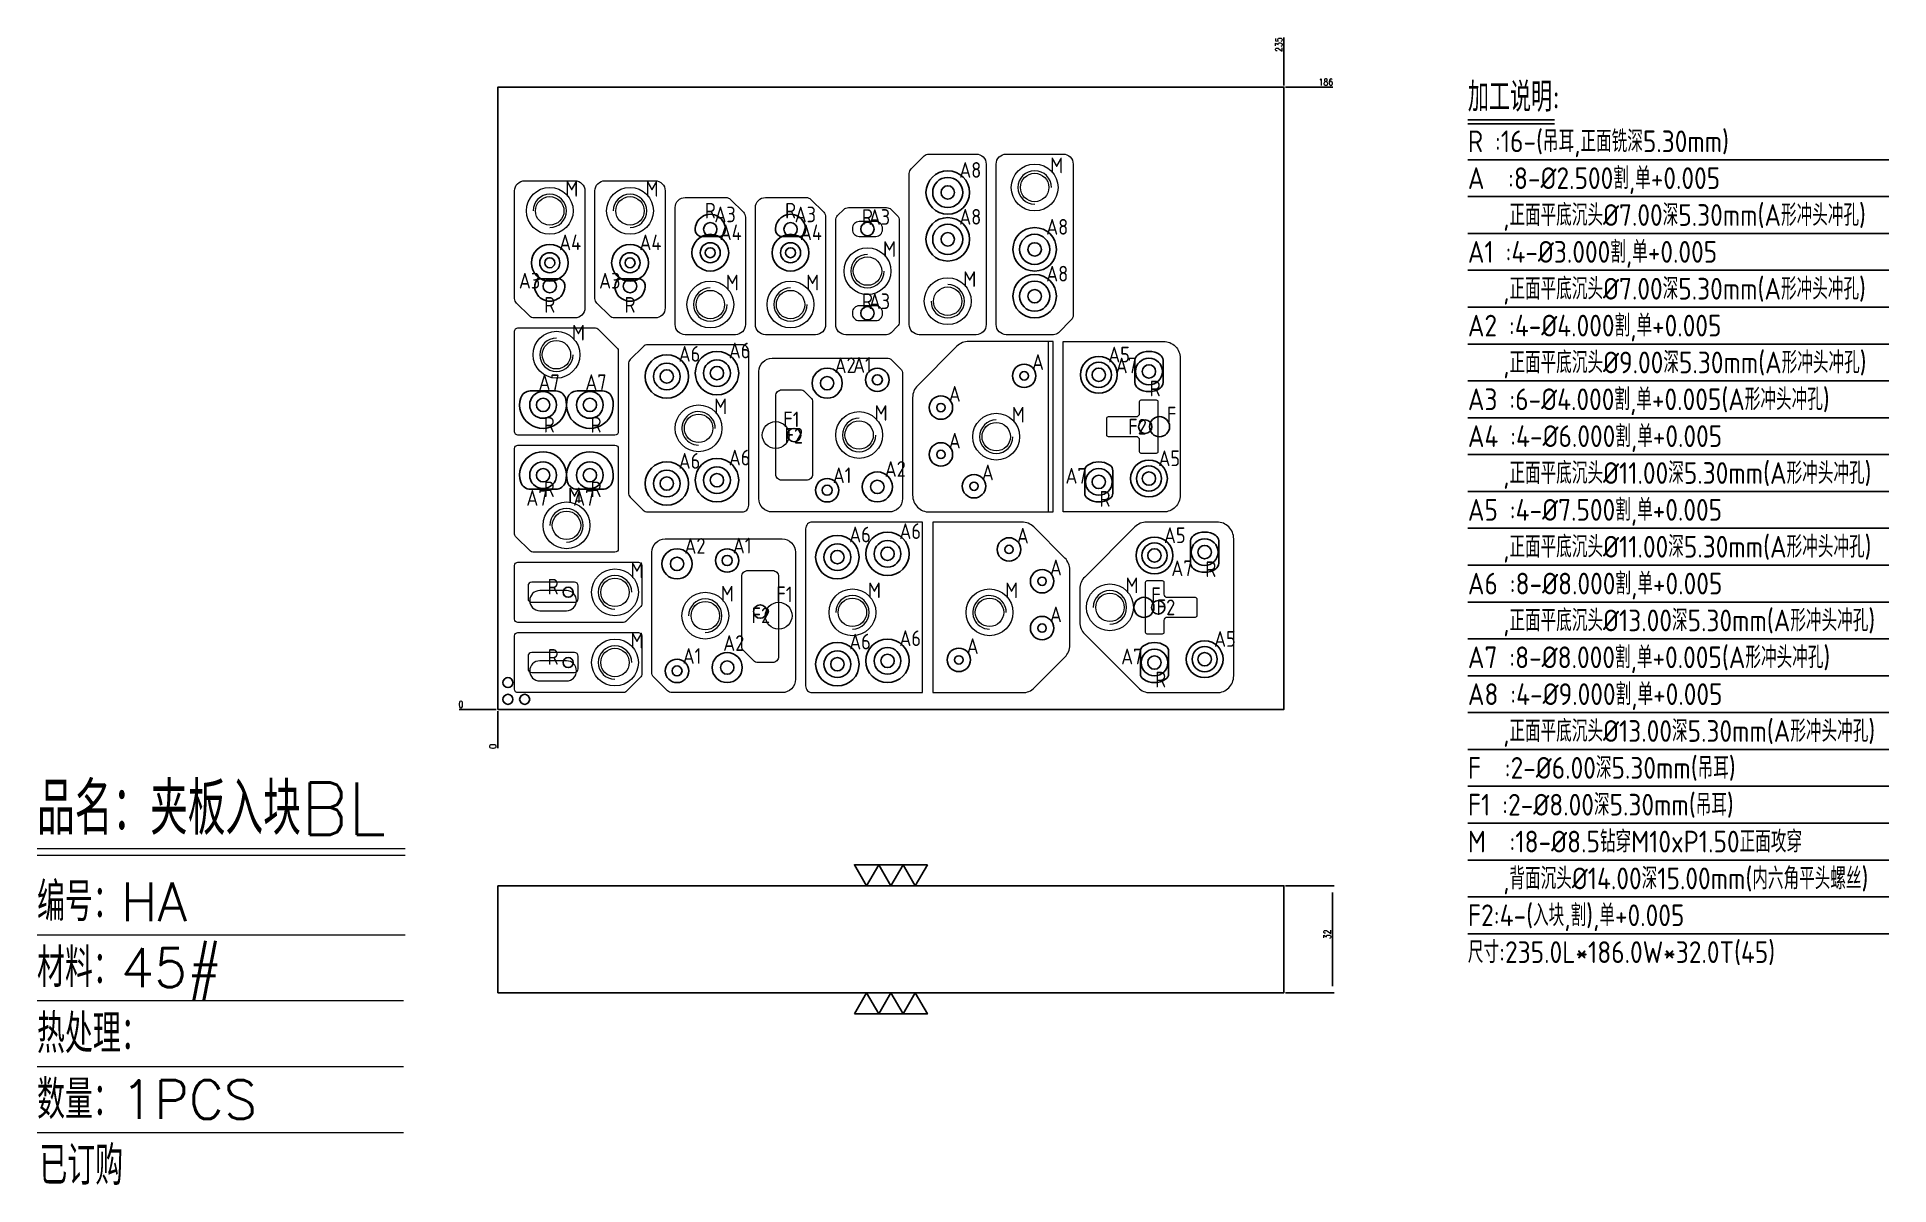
# Model space of a CAD drawing. Header units: millimetres. Extents: x 101803 to 102357, y 14755 to 15098.
import ezdxf
from ezdxf.enums import TextEntityAlignment as Align

# ---------------------------------------------------------------- set-up
doc = ezdxf.new("R2010")
doc.units = ezdxf.units.MM
for name, pattern in [('$TD_AUDIT_GENERATED_(575F8F)', [0]), ('DASHED', [0]), ('HIDDEN', [0])]:
    doc.linetypes.add(name, pattern=pattern)
for name, color, linetype in [('DIM', 4, 'Continuous'), ('PH_P', 2, 'Continuous'), ('PH_P_O', 1, '$TD_AUDIT_GENERATED_(575F8F)'), ('TEXT', 4, 'Continuous')]:
    doc.layers.add(name, color=color, linetype=linetype)
doc.styles.add('chinesef_fs', font='simplex.shx', dxfattribs={"bigfont": 'gbcbig.shx'})
doc.styles.add('gbenor', font='gbenor.shx', dxfattribs={"bigfont": 'gbcbig.shx'})
doc.styles.get("Standard").update_dxf_attribs({"font": 'txt.shx', "width": 0.85, "bigfont": 'ctxt.shx'})
doc.dimstyles.new('T-2-WX', dxfattribs={"dimtxt": 2, "dimasz": 2, "dimexe": 0.5, "dimexo": 0.5, "dimgap": 0.5, "dimtad": 1, "dimtxsty": 'Standard', "dimblk": 'OPEN30', "dimcen": 0, "dimazin": 3, "dimtfac": 1, "dimtmove": 0, "dimatfit": 3, "dimldrblk": 'OPEN30', "dimlwd": -1, "dimlwe": -1})

# ---------------------------------------------------------------- blocks, each defined once
blk = doc.blocks.new('*D7579')
at = {"layer": 'Defpoints', "color": 0}
for p in [(102176.28, 14844.44), (102190.79, 14844.44), (102176.28, 14812.44)]:
    blk.add_point(p, dxfattribs=at)
at = {"layer": 'DIM', "color": 0}
for p, q in [((102176.78, 14844.44), (102191.29, 14844.44)), ((102190.79, 14814.44), (102190.79, 14842.44)), ((102176.78, 14812.44), (102191.29, 14812.44))]:
    blk.add_line(p, q, dxfattribs=at)
at = {"layer": 'DIM', "color": 0, "insert": (102189.29, 14829.94), "char_height": 2, "attachment_point": 5, "rotation": 90}
blk.add_mtext('32', dxfattribs=at)
blk = doc.blocks.new('_Open30')
blk = doc.blocks.new('*D7580')
at = {"layer": 'Defpoints', "color": 0}
for p in [(102176.28, 15083.16), (102186.28, 15083.16), (101941.28, 14897.16)]:
    blk.add_point(p, dxfattribs=at)
at = {"layer": 'DIM', "color": 0}
for p, q in [((102176.78, 15083.16), (102180.28, 15083.16)), ((102180.28, 15083.16), (102182.28, 15083.16)), ((102182.28, 15083.16), (102190.91, 15083.16))]:
    blk.add_line(p, q, dxfattribs=at)
at = {"layer": 'DIM', "color": 0, "insert": (102188.85, 15084.66), "char_height": 2, "attachment_point": 5}
blk.add_mtext('186', dxfattribs=at)
blk = doc.blocks.new('*D7581')
at = {"layer": 'Defpoints', "color": 0}
for p in [(101931.28, 14897.16), (101941.28, 14897.16), (101941.28, 14897.16)]:
    blk.add_point(p, dxfattribs=at)
at = {"layer": 'DIM', "color": 0}
blk.add_line((101940.78, 14897.16), (101929.65, 14897.16), dxfattribs=at)
at = {"layer": 'DIM', "color": 0, "insert": (101930.22, 14898.66), "char_height": 2, "attachment_point": 5}
blk.add_mtext('0', dxfattribs=at)
blk = doc.blocks.new('*D7582')
at = {"layer": 'Defpoints', "color": 0}
for p in [(101941.28, 14897.16), (101941.28, 14897.16), (101941.28, 14887.16)]:
    blk.add_point(p, dxfattribs=at)
at = {"layer": 'DIM', "color": 0}
blk.add_line((101941.28, 14896.66), (101941.28, 14885.53), dxfattribs=at)
at = {"layer": 'DIM', "color": 0, "insert": (101939.78, 14886.09), "char_height": 2, "attachment_point": 5, "rotation": 90}
blk.add_mtext('0', dxfattribs=at)
blk = doc.blocks.new('*D7583')
at = {"layer": 'Defpoints', "color": 0}
for p in [(102176.28, 15093.16), (102176.28, 15083.16), (101941.28, 14897.16)]:
    blk.add_point(p, dxfattribs=at)
at = {"layer": 'DIM', "color": 0}
for p, q in [((102176.28, 15089.16), (102176.28, 15098.03)), ((102176.28, 15087.16), (102176.28, 15089.16)), ((102176.28, 15083.66), (102176.28, 15087.16))]:
    blk.add_line(p, q, dxfattribs=at)
at = {"layer": 'DIM', "color": 0, "insert": (102174.78, 15095.85), "char_height": 2, "attachment_point": 5, "rotation": 90}
blk.add_mtext('235', dxfattribs=at)

msp = doc.modelspace()

# ---------------------------------------------------------------- linework, layer by layer
at = {"layer": 'DIM', "color": 4, "linetype": 'Continuous', "lineweight": 13}
for p, q in [((101803.474, 14855.611), (101913.564, 14855.611)), ((101803.474, 14853.582), (101913.564, 14853.582)), ((101803.474, 14829.814), (101913.564, 14829.814)), ((101803.474, 14810.104), (101913.086, 14810.104)), ((101803.474, 14790.394), (101913.086, 14790.394)), ((101803.474, 14770.685), (101913.086, 14770.685))]:
    msp.add_line(p, q, dxfattribs=at)
at = {"layer": 'DIM', "color": 4}
for points in [[(102069.696, 14850.744), (102066.059, 14844.444), (102062.421, 14850.744), (102058.784, 14844.444), (102055.147, 14850.744), (102051.509, 14844.444), (102047.872, 14850.744), (102069.696, 14850.744)], [(102047.872, 14806.144), (102051.509, 14812.444), (102055.147, 14806.144), (102058.784, 14812.444), (102062.421, 14806.144), (102066.059, 14812.444), (102069.696, 14806.144), (102047.872, 14806.144)]]:
    msp.add_lwpolyline(points, close=True, dxfattribs=at)
at = {"layer": 'PH_P', "lineweight": 15}
msp.add_line((102105.784, 15007.16), (102105.784, 14956.16), dxfattribs=at)
at = {"layer": 'PH_P', "color": 1, "linetype": 'Continuous', "lineweight": 15}
for points in [[(102070.112, 15063.16), (102084.284, 15063.16, -0.4142136), (102087.284, 15060.16), (102087.284, 15012.16, -0.4142136), (102084.284, 15009.16), (102067.284, 15009.16, -0.4142136), (102064.284, 15012.16), (102064.284, 15057.331, -0.1989124), (102064.87, 15058.745), (102068.698, 15062.574, -0.1989124)], [(102107.456, 15009.16), (102093.284, 15009.16, -0.4142136), (102090.284, 15012.16), (102090.284, 15060.16, -0.4142136), (102093.284, 15063.16), (102110.284, 15063.16, -0.4142136), (102113.284, 15060.16), (102113.284, 15014.988, -0.1989124), (102112.698, 15013.574), (102108.87, 15009.745, -0.1989124)], [(101946.284, 15019.988), (101946.284, 15052.16, -0.4142136), (101949.284, 15055.16), (101964.284, 15055.16, -0.4142136), (101967.284, 15052.16), (101967.284, 15017.16, -0.4142136), (101964.284, 15014.16), (101952.112, 15014.16, -0.1989124), (101950.698, 15014.745), (101946.87, 15018.574, -0.1989124)], [(101970.284, 15019.988), (101970.284, 15052.16, -0.4142136), (101973.284, 15055.16), (101988.284, 15055.16, -0.4142136), (101991.284, 15052.16), (101991.284, 15017.16, -0.4142136), (101988.284, 15014.16), (101976.112, 15014.16, -0.1989124), (101974.698, 15014.745), (101970.87, 15018.574, -0.1989124)], [(102015.284, 15044.331), (102015.284, 15012.16, -0.4142136), (102012.284, 15009.16), (101997.284, 15009.16, -0.4142136), (101994.284, 15012.16), (101994.284, 15047.16, -0.4142136), (101997.284, 15050.16), (102009.456, 15050.16, -0.1989124), (102010.87, 15049.574), (102014.698, 15045.745, -0.1989124)], [(102039.284, 15044.331), (102039.284, 15012.16, -0.4142136), (102036.284, 15009.16), (102021.284, 15009.16, -0.4142136), (102018.284, 15012.16), (102018.284, 15047.16, -0.4142136), (102021.284, 15050.16), (102033.456, 15050.16, -0.1989124), (102034.87, 15049.574), (102038.698, 15045.745, -0.1989124)], [(102042.284, 15012.16), (102042.284, 15043.331, -0.1989124), (102042.87, 15044.745), (102044.698, 15046.574, -0.1989124), (102046.112, 15047.16), (102057.456, 15047.16, -0.1989124), (102058.87, 15046.574), (102060.698, 15044.745, -0.1989124), (102061.284, 15043.331), (102061.284, 15012.988, -0.1989124), (102060.698, 15011.574), (102058.87, 15009.745, -0.1989124), (102057.456, 15009.16), (102045.284, 15009.16, -0.4142136)], [(101980.284, 14961.988, 0.1989124), (101980.87, 14960.574), (101984.698, 14956.745, 0.1989124), (101986.112, 14956.16), (102014.284, 14956.16, 0.4142136), (102016.284, 14958.16), (102016.284, 15004.16, 0.4142136), (102014.284, 15006.16), (101986.112, 15006.16, 0.1989124), (101984.698, 15005.574), (101980.87, 15001.745, 0.1989124), (101980.284, 15000.331)], [(102062.284, 14997.503), (102062.284, 14960.16, -0.4142136), (102058.284, 14956.16), (102023.284, 14956.16, -0.4142136), (102019.284, 14960.16), (102019.284, 14998.16, -0.4142136), (102023.284, 15002.16), (102057.627, 15002.16, -0.1989124), (102059.041, 15001.574), (102061.698, 14998.917, -0.1989124)], [(102035.339, 14989.387), (102035.339, 14967.46, -0.4142136), (102033.539, 14965.66), (102026.139, 14965.66, -0.4142136), (102024.339, 14967.46), (102024.339, 14990.86, -0.4142136), (102026.139, 14992.66), (102032.066, 14992.66, -0.1989124), (102032.773, 14992.367), (102035.046, 14990.094, -0.1989124)], [(102132.059, 14978.76, -0.4142136), (102133.059, 14977.76), (102133.059, 14974.26, 0.4142136), (102133.559, 14973.76), (102138.209, 14973.76, 0.4142136), (102138.709, 14974.26), (102138.709, 14989.06, 0.4142136), (102138.209, 14989.56), (102133.559, 14989.56, 0.4142136), (102133.059, 14989.06), (102133.059, 14985.56, -0.4142136), (102132.059, 14984.56), (102123.709, 14984.56, 0.4142136), (102123.209, 14984.06), (102123.209, 14979.26, 0.4142136), (102123.709, 14978.76)], [(102071.284, 14902.16), (102098.142, 14902.16, 0.1989124), (102101.677, 14903.624), (102110.819, 14912.766, 0.1989124), (102112.284, 14916.302), (102112.284, 14938.846, 0.1989124), (102110.819, 14942.381), (102101.506, 14951.695, 0.1989124), (102097.97, 14953.16), (102071.284, 14953.16)], [(101987.284, 14908.231), (101987.284, 14944.16, -0.4142136), (101991.284, 14948.16), (102026.284, 14948.16, -0.4142136), (102030.284, 14944.16), (102030.284, 14906.16, -0.4142136), (102026.284, 14902.16), (101993.355, 14902.16, -0.1989124), (101991.941, 14902.745), (101987.87, 14906.816, -0.1989124)], [(102014.229, 14915.639), (102014.229, 14936.86, -0.4142136), (102016.029, 14938.66), (102023.429, 14938.66, -0.4142136), (102025.229, 14936.86), (102025.229, 14912.96, -0.4142136), (102023.429, 14911.16), (102018.709, 14911.16, -0.1989124), (102018.002, 14911.452), (102014.522, 14914.932, -0.1989124)], [(102141.509, 14930.56, -0.4142136), (102140.509, 14931.56), (102140.509, 14935.06, 0.4142136), (102140.009, 14935.56), (102135.359, 14935.56, 0.4142136), (102134.859, 14935.06), (102134.859, 14920.26, 0.4142136), (102135.359, 14919.76), (102140.009, 14919.76, 0.4142136), (102140.509, 14920.26), (102140.509, 14923.76, -0.4142136), (102141.509, 14924.76), (102149.859, 14924.76, 0.4142136), (102150.359, 14925.26), (102150.359, 14930.06, 0.4142136), (102149.859, 14930.56)]]:
    msp.add_lwpolyline(points, format="xyb", close=True, dxfattribs=at)
at = {"layer": 'PH_P', "color": 94, "linetype": 'Continuous'}
for points in [[(102009.27, 15040.3, 1.0834727), (102000.298, 15040.3, 0.3909469), (102002.292, 15038.46), (102007.276, 15038.46, 0.3909469)], [(102033.27, 15040.3, 1.0834727), (102024.298, 15040.3, 0.3909469), (102026.292, 15038.46), (102031.276, 15038.46, 0.3909469)], [(101952.298, 15024.02, 1.0834727), (101961.27, 15024.02, 0.3909469), (101959.276, 15025.86), (101954.292, 15025.86, 0.3909469)], [(101976.298, 15024.02, 1.0834727), (101985.27, 15024.02, 0.3909469), (101983.276, 15025.86), (101978.292, 15025.86, 0.3909469)], [(102140.159, 14994.819), (102140.159, 15001.5, 0.2522637), (102139.259, 15003.171, 0.2997006), (102132.659, 15003.171, 0.2522637), (102131.759, 15001.5), (102131.759, 14994.819, 0.2522637), (102132.659, 14993.149, 0.2997006), (102139.259, 14993.149, 0.2522637)], [(101948.106, 14990.26, 1.3627703), (101961.462, 14990.26, 0.3275382), (101958.6, 14992.36), (101950.968, 14992.36, 0.3275382)], [(101962.106, 14990.26, 1.3627703), (101975.462, 14990.26, 0.3275382), (101972.6, 14992.36), (101964.968, 14992.36, 0.3275382)], [(101961.462, 14965.06, 1.3627703), (101948.106, 14965.06, 0.3275382), (101950.968, 14962.96), (101958.6, 14962.96, 0.3275382)], [(101975.462, 14965.06, 1.3627703), (101962.106, 14965.06, 0.3275382), (101964.968, 14962.96), (101972.6, 14962.96, 0.3275382)], [(102125.159, 14961.819), (102125.159, 14968.5, 0.2522637), (102124.259, 14970.171, 0.2997006), (102117.659, 14970.171, 0.2522637), (102116.759, 14968.5), (102116.759, 14961.819, 0.2522637), (102117.659, 14960.149, 0.2997006), (102124.259, 14960.149, 0.2522637)], [(102148.409, 14947.5), (102148.409, 14940.819, 0.2522637), (102149.309, 14939.149, 0.2997006), (102155.909, 14939.149, 0.2522637), (102156.809, 14940.819), (102156.809, 14947.5, 0.2522637), (102155.909, 14949.171, 0.2997006), (102149.309, 14949.171, 0.2522637)], [(102133.409, 14914.5), (102133.409, 14907.819, 0.2522637), (102134.309, 14906.149, 0.2997006), (102140.909, 14906.149, 0.2522637), (102141.809, 14907.819), (102141.809, 14914.5, 0.2522637), (102140.909, 14916.171, 0.2997006), (102134.309, 14916.171, 0.2522637)]]:
    msp.add_lwpolyline(points, format="xyb", close=True, dxfattribs=at)
at = {"layer": 'PH_P', "color": 94, "linetype": 'Continuous', "lineweight": 15}
for points in [[(102049.292, 15042.94, 0.4142136), (102047.292, 15040.94), (102047.292, 15040.54, 0.4142136), (102049.292, 15038.54), (102054.276, 15038.54, 0.4142136), (102056.276, 15040.54), (102056.276, 15040.94, 0.4142136), (102054.276, 15042.94)], [(102049.292, 15017.78, 0.4142136), (102047.292, 15015.78), (102047.292, 15015.38, 0.4142136), (102049.292, 15013.38), (102054.276, 15013.38, 0.4142136), (102056.276, 15015.38), (102056.276, 15015.78, 0.4142136), (102054.276, 15017.78)], [(101953.79, 14932.66, 1), (101953.79, 14926.66), (101961.79, 14926.66, 1), (101961.79, 14932.66)], [(101953.79, 14911.66, 1), (101953.79, 14905.66), (101961.79, 14905.66, 1), (101961.79, 14911.66)]]:
    msp.add_lwpolyline(points, format="xyb", close=True, dxfattribs=at)
at = {"layer": 'PH_P', "color": 1, "linetype": 'Continuous', "lineweight": 13}
for points in [[(101977.284, 15004.331), (101977.284, 14980.16, -0.4142136), (101976.284, 14979.16), (101947.284, 14979.16, -0.4142136), (101946.284, 14980.16), (101946.284, 15010.16, -0.4142136), (101947.284, 15011.16), (101970.456, 15011.16, -0.1989124), (101971.163, 15010.867), (101976.991, 15005.038, -0.1989124)], [(101946.284, 14949.574), (101946.284, 14975.16, -0.4142136), (101947.284, 14976.16), (101976.284, 14976.16, -0.4142136), (101977.284, 14975.16), (101977.284, 14945.16, -0.4142136), (101976.284, 14944.16), (101951.698, 14944.16, -0.1989124), (101950.991, 14944.452), (101946.577, 14948.867, -0.1989124)]]:
    msp.add_lwpolyline(points, format="xyb", close=True, dxfattribs=at)
at = {"layer": 'PH_P', "color": 1, "lineweight": 15}
for points in [[(102082.071, 15007.16, 0.1989124), (102078.535, 15005.695), (102066.748, 14993.908, 0.1989124), (102065.284, 14990.373), (102065.284, 14961.16, 0.4142136), (102070.284, 14956.16), (102107.284, 14956.16), (102107.284, 15007.16)], [(102068.284, 14902.16), (102068.284, 14953.16), (102035.284, 14953.16, 0.4142136), (102033.284, 14951.16), (102033.284, 14904.16, 0.4142136), (102035.284, 14902.16)], [(101950.284, 14934.06), (101950.284, 14930.26, 0.4142136), (101951.384, 14929.16), (101964.196, 14929.16, 0.4142136), (101965.296, 14930.26), (101965.296, 14934.06, 0.4142136), (101964.196, 14935.16), (101951.384, 14935.16, 0.4142136)], [(101950.284, 14913.06), (101950.284, 14909.26, 0.4142136), (101951.384, 14908.16), (101964.196, 14908.16, 0.4142136), (101965.296, 14909.26), (101965.296, 14913.06, 0.4142136), (101964.196, 14914.16), (101951.384, 14914.16, 0.4142136)]]:
    msp.add_lwpolyline(points, format="xyb", close=True, dxfattribs=at)
at = {"layer": 'PH_P', "color": 1, "linetype": 'Continuous', "lineweight": 18}
for points in [[(102110.284, 15007.16), (102140.284, 15007.16, -0.4142136), (102145.284, 15002.16), (102145.284, 14961.16, -0.4142136), (102140.284, 14956.16), (102110.284, 14956.16)], [(102115.284, 14933.189), (102115.284, 14923.189, 0.1989124), (102116.748, 14919.653), (102132.778, 14903.624, 0.1989124), (102136.313, 14902.16), (102156.284, 14902.16, 0.4142136), (102161.284, 14907.16), (102161.284, 14948.16, 0.4142136), (102156.284, 14953.16), (102135.255, 14953.16, 0.1989124), (102131.719, 14951.695), (102116.748, 14936.724, 0.1989124)]]:
    msp.add_lwpolyline(points, format="xyb", close=True, dxfattribs=at)
at = {"layer": 'PH_P', "lineweight": 18}
for points in [[(102006.284, 14981.16, 2.4142136), (102001.284, 14976.16)], [(102093.284, 14926.16, 2.4142136), (102088.284, 14921.16)]]:
    msp.add_lwpolyline(points, format="xyb", dxfattribs=at)
at = {"layer": 'PH_P', "color": 1, "lineweight": 13}
for points in [[(101978.87, 14923.16), (101947.284, 14923.16, -0.4142136), (101946.284, 14924.16), (101946.284, 14940.16, -0.4142136), (101947.284, 14941.16), (101983.284, 14941.16, -0.4142136), (101984.284, 14940.16), (101984.284, 14928.574, -0.1989124), (101983.991, 14927.867), (101979.577, 14923.452, -0.1989124)], [(101978.87, 14902.16), (101947.284, 14902.16, -0.4142136), (101946.284, 14903.16), (101946.284, 14919.16, -0.4142136), (101947.284, 14920.16), (101983.284, 14920.16, -0.4142136), (101984.284, 14919.16), (101984.284, 14907.574, -0.1989124), (101983.991, 14906.867), (101979.577, 14902.452, -0.1989124)]]:
    msp.add_lwpolyline(points, format="xyb", close=True, dxfattribs=at)
at = {"layer": 'PH_P'}
for centre, radius in [((102075.784, 15051.66), 6.5), ((102075.784, 15037.66), 6.5), ((102101.784, 15034.66), 6.5), ((101956.784, 15030.66), 5.5), ((101980.784, 15030.66), 5.5), ((102004.784, 15033.66), 5.5), ((102028.784, 15033.66), 5.5), ((102101.784, 15020.66), 6.5), ((101991.784, 14996.66), 6.5), ((102006.784, 14997.66), 6.5), ((102120.959, 14997.16), 5.5), ((102039.729, 14994.66), 4.5), ((102054.729, 14995.66), 3.5), ((102098.639, 14996.86), 3.5), ((102073.749, 14987.36), 3.5), ((102073.749, 14973.36), 3.5), ((101991.784, 14964.66), 6.5), ((102006.784, 14965.66), 6.5), ((102054.729, 14963.66), 4.5), ((102135.959, 14966.16), 5.5), ((102039.729, 14962.66), 3.5), ((102083.639, 14963.86), 3.5), ((102042.784, 14942.66), 6.5), ((102057.784, 14943.66), 6.5), ((102094.104, 14944.96), 3.5), ((102137.609, 14943.16), 5.5), ((101994.839, 14940.66), 4.5), ((102009.839, 14941.66), 3.5), ((102103.994, 14935.46), 3.5), ((102103.994, 14921.46), 3.5), ((102057.784, 14911.66), 6.5), ((102009.839, 14909.66), 4.5), ((102042.784, 14910.66), 6.5), ((102079.104, 14911.96), 3.5), ((102152.609, 14912.16), 5.5), ((101994.839, 14908.66), 3.5)]:
    msp.add_circle(centre, radius, dxfattribs=at)
at = {"layer": 'PH_P', "linetype": 'DASHED', "lineweight": 18, "ltscale": 2}
for centre in [(102101.784, 15053.16), (101956.784, 15046.16), (101980.784, 15046.16), (102051.784, 15028.16), (102004.784, 15018.16), (102028.784, 15018.16), (102075.784, 15019.16), (102001.284, 14981.16), (102049.284, 14979.16), (102090.284, 14978.66), (102124.284, 14927.66), (102003.284, 14925.16), (102047.284, 14926.16), (102088.284, 14926.16)]:
    msp.add_circle(centre, 7, dxfattribs=at)
at = {"layer": 'PH_P', "lineweight": 18}
for centre in [(102101.784, 15053.16), (101956.784, 15046.16), (101980.784, 15046.16), (102051.784, 15028.16), (102075.784, 15019.16), (102004.784, 15018.16), (102028.784, 15018.16), (101958.784, 15003.16), (102001.284, 14981.16), (102049.284, 14979.16), (102090.284, 14978.66), (101961.784, 14952.16), (101976.284, 14932.16), (102003.284, 14925.16), (102047.284, 14926.16), (102088.284, 14926.16), (102124.284, 14927.66), (101976.284, 14911.16)]:
    msp.add_circle(centre, 4.25, dxfattribs=at)
at = {"layer": 'PH_P', "color": 1}
for centre, radius in [((102075.784, 15051.66), 4.5), ((102004.784, 15040.66), 2), ((102028.784, 15040.66), 2), ((102051.784, 15040.74), 2), ((102075.784, 15037.66), 4.5), ((102004.784, 15033.66), 3), ((102028.784, 15033.66), 3), ((102101.784, 15034.66), 4.5), ((101956.784, 15030.66), 3), ((101980.784, 15030.66), 3), ((101956.784, 15023.66), 2), ((101980.784, 15023.66), 2), ((102101.784, 15020.66), 4.5), ((102051.784, 15015.58), 2), ((102006.784, 14997.66), 4), ((102135.959, 14998.16), 4), ((101991.784, 14996.66), 4), ((102039.729, 14994.66), 2), ((102054.729, 14995.66), 1.5), ((102098.639, 14996.86), 1.25), ((102120.959, 14997.16), 3.75), ((101954.784, 14988.16), 4), ((101968.784, 14988.16), 4), ((102073.749, 14987.36), 1.25), ((102073.749, 14973.36), 1.25), ((101954.784, 14967.16), 4), ((101968.784, 14967.16), 4), ((101991.784, 14964.66), 4), ((102006.784, 14965.66), 4), ((102120.959, 14965.16), 4), ((102135.959, 14966.16), 3.75), ((102039.729, 14962.66), 1.5), ((102054.729, 14963.66), 2), ((102083.639, 14963.86), 1.25), ((102042.784, 14942.66), 4), ((102057.784, 14943.66), 4), ((102094.104, 14944.96), 1.25), ((102137.609, 14943.16), 3.75), ((102152.609, 14944.16), 4), ((101994.839, 14940.66), 2), ((102009.839, 14941.66), 1.5), ((102103.994, 14935.46), 1.25), ((102103.994, 14921.46), 1.25), ((102042.784, 14910.66), 4), ((102057.784, 14911.66), 4), ((102079.104, 14911.96), 1.25), ((102137.609, 14911.16), 4), ((102152.609, 14912.16), 3.75), ((101994.839, 14908.66), 1.5), ((102009.839, 14909.66), 2)]:
    msp.add_circle(centre, radius, dxfattribs=at)
at = {"layer": 'PH_P', "linetype": 'DASHED', "lineweight": 18, "ltscale": 0.1}
for centre in [(101958.784, 15003.16), (101961.784, 14952.16), (101976.284, 14932.16), (101976.284, 14911.16)]:
    msp.add_circle(centre, 7, dxfattribs=at)
at = {"layer": 'PH_P', "color": 94, "linetype": 'Continuous'}
for centre in [(102139.109, 14981.66), (102134.459, 14927.66)]:
    msp.add_circle(centre, 3, dxfattribs=at)
at = {"layer": 'PH_P', "color": 94, "linetype": 'Continuous', "lineweight": 15}
for centre in [(102024.339, 14979.16), (102025.229, 14925.16)]:
    msp.add_circle(centre, 4, dxfattribs=at)
at = {"layer": 'PH_P', "lineweight": 18}
for centre, start, end in [((102101.784, 15053.16), 0, 270), ((101956.784, 15046.16), 270, 180), ((101980.784, 15046.16), 270, 180), ((102051.784, 15028.16), 90, 0), ((102075.784, 15019.16), 180, 90), ((102004.784, 15018.16), 90, 0), ((102028.784, 15018.16), 90, 0), ((101958.784, 15003.16), 90, 0), ((102049.284, 14979.16), 90, 0), ((102090.284, 14978.66), 90, 0), ((101961.784, 14952.16), 270, 180), ((101976.284, 14932.16), 0, 270), ((102003.284, 14925.16), 270, 180), ((102047.284, 14926.16), 270, 180), ((102124.284, 14927.66), 270, 180), ((101976.284, 14911.16), 0, 270)]:
    msp.add_arc(centre, 5, start, end, dxfattribs=at)
at = {"layer": 'PH_P_O', "color": 3}
for centre, radius in [((102075.784, 15051.66), 2), ((102004.784, 15033.66), 1.5), ((102028.784, 15033.66), 1.5), ((102075.784, 15037.66), 2), ((102101.784, 15034.66), 2), ((101956.784, 15030.66), 1.5), ((101980.784, 15030.66), 1.5), ((102101.784, 15020.66), 2), ((101991.784, 14996.66), 2), ((102006.784, 14997.66), 2), ((102120.959, 14997.16), 2), ((102135.959, 14998.16), 2), ((101954.784, 14988.16), 2), ((101968.784, 14988.16), 2), ((102029.839, 14979.16), 2), ((102134.834, 14981.66), 2), ((101954.784, 14967.16), 2), ((101968.784, 14967.16), 2), ((102135.959, 14966.16), 2), ((101991.784, 14964.66), 2), ((102006.784, 14965.66), 2), ((102120.959, 14965.16), 2), ((102152.609, 14944.16), 2), ((102042.784, 14942.66), 2), ((102057.784, 14943.66), 2), ((102137.609, 14943.16), 2), ((101962.294, 14932.16), 1.5), ((102138.734, 14927.66), 2), ((102019.729, 14926.415), 2), ((101962.294, 14911.16), 1.5), ((102042.784, 14910.66), 2), ((102057.784, 14911.66), 2), ((102137.609, 14911.16), 2), ((102152.609, 14912.16), 2)]:
    msp.add_circle(centre, radius, dxfattribs=at)
at = {"layer": 'TEXT', "color": 3}
for p, q in [((102231.307, 15073.336), (102257.197, 15073.336)), ((102231.307, 15072.202), (102257.197, 15072.202))]:
    msp.add_line(p, q, dxfattribs=at)
at = {"layer": 'TEXT', "color": 3, "linetype": 'Continuous'}
for p, q in [((102231.307, 15061.445), (102357.224, 15061.445)), ((102231.307, 15050.429), (102357.224, 15050.429)), ((102231.307, 15039.413), (102357.224, 15039.413)), ((102231.307, 15028.397), (102357.224, 15028.397)), ((102231.307, 15017.381), (102357.224, 15017.381)), ((102231.307, 15006.365), (102357.224, 15006.365)), ((102231.307, 14995.349), (102357.224, 14995.349)), ((102231.307, 14984.333), (102357.224, 14984.333)), ((102231.307, 14973.317), (102357.224, 14973.317)), ((102231.307, 14962.301), (102357.224, 14962.301)), ((102231.307, 14951.285), (102357.224, 14951.285)), ((102231.307, 14940.269), (102357.224, 14940.269)), ((102231.307, 14929.253), (102357.224, 14929.253)), ((102231.307, 14918.237), (102357.224, 14918.237)), ((102231.307, 14907.221), (102357.224, 14907.221)), ((102231.307, 14896.205), (102357.224, 14896.205)), ((102231.307, 14885.189), (102357.224, 14885.189)), ((102231.307, 14874.173), (102357.224, 14874.173)), ((102231.307, 14863.157), (102357.224, 14863.157)), ((102231.307, 14852.141), (102357.224, 14852.141)), ((102231.307, 14841.125), (102357.224, 14841.125)), ((102231.307, 14830.109), (102357.224, 14830.109))]:
    msp.add_line(p, q, dxfattribs=at)
at = {"layer": 'TEXT', "color": 8, "linetype": 'HIDDEN'}
msp.add_lwpolyline([(101941.284, 14897.16), (101941.284, 15083.16), (102176.284, 15083.16), (102176.284, 14897.16)], close=True, dxfattribs=at)
at = {"layer": 'TEXT', "color": 2}
msp.add_lwpolyline([(101941.284, 14844.444), (102176.284, 14844.444), (102176.284, 14812.444), (101941.284, 14812.444)], close=True, dxfattribs=at)
at = {"layer": 'TEXT', "color": 4}
for centre in [(101944.284, 14905.16), (101944.284, 14900.16), (101949.284, 14900.16)]:
    msp.add_circle(centre, 1.5, dxfattribs=at)

# ---------------------------------------------------------------- texts
at = {"layer": 'DIM', "color": 3, "linetype": 'Continuous', "lineweight": 13, "style": 'chinesef_fs'}
for s, height, p in [('品名：夹板入块BL', 15.6519, (101803.474, 14859.668)), ('编号：HA', 11.594, (101803.474, 14833.872)), ('材料：45#', 11.594, (101803.474, 14814.162)), ('热处理：', 11.594, (101803.474, 14794.452)), ('数量：1PCS', 11.594, (101803.474, 14774.742)), ('已订购', 11.594, (101804.179, 14755.033))]:
    msp.add_text(s, height=height, dxfattribs=at).set_placement(p)
at = {"layer": 'TEXT', "color": 4, "style": 'gbenor'}
for s, height, p in [('加工说明: ', 8.748, (102231.307, 15075.83)), ('R :16-(吊耳,正面铣深5.30mm)', 6.48, (102231.307, 15063.713)), ('   ,正面平底沉头%%c7.00深5.30mm(A形冲头冲孔)', 6.48, (102231.307, 15041.681)), ('   ,正面平底沉头%%c7.00深5.30mm(A形冲头冲孔)', 6.48, (102231.307, 15019.649)), ('   ,正面平底沉头%%c9.00深5.30mm(A形冲头冲孔)', 6.48, (102231.307, 14997.617)), ('   ,正面平底沉头%%c11.00深5.30mm(A形冲头冲孔)', 6.48, (102231.307, 14964.569)), ('   ,正面平底沉头%%c11.00深5.30mm(A形冲头冲孔)', 6.48, (102231.307, 14942.537)), ('   ,正面平底沉头%%c13.00深5.30mm(A形冲头冲孔)', 6.48, (102231.307, 14920.505)), ('   ,正面平底沉头%%c13.00深5.30mm(A形冲头冲孔)', 6.48, (102231.307, 14887.457)), ('F  :2-%%c6.00深5.30mm(吊耳)', 6.48, (102231.307, 14876.441)), ('F1 :2-%%c8.00深5.30mm(吊耳)', 6.48, (102231.307, 14865.425)), ('M  :18-%%c8.5钻穿M10xP1.50正面攻穿', 6.48, (102231.307, 14854.409)), ('   ,背面沉头%%C14.00深15.00mm(内六角平头螺丝)', 6.48, (102231.307, 14843.393)), ('尺寸:235.0L*186.0W*32.0T(45)', 6.48, (102231.307, 14821.361))]:
    msp.add_text(s, height=height, dxfattribs=at).set_placement(p)
for s, p in [('M', (102108.374, 15059.75)), ('A8', (102082.516, 15058.391)), ('M', (101963.374, 15052.75)), ('M', (101987.374, 15052.75)), ('R', (102004.784, 15046.244)), ('A3', (102009.211, 15045.087)), ('R', (102028.784, 15046.244)), ('A3', (102033.211, 15045.087)), ('R', (102051.784, 15044.34)), ('A3', (102055.363, 15044.318)), ('A8', (102082.516, 15044.391)), ('A4', (102010.879, 15039.755)), ('A4', (102034.879, 15039.755)), ('A8', (102108.516, 15041.391)), ('A4', (101962.879, 15036.755)), ('A4', (101986.879, 15036.755)), ('M', (102058.374, 15034.75)), ('A8', (102108.516, 15027.391)), ('A3', (101950.736, 15025.28)), ('A3', (101974.736, 15025.28)), ('M', (102011.374, 15024.75)), ('M', (102035.374, 15024.75)), ('M', (102082.374, 15025.75)), ('R', (101956.784, 15018.075)), ('R', (101980.784, 15018.075)), ('R', (102051.784, 15019.18)), ('A3', (102055.363, 15019.158)), ('M', (101965.374, 15009.75)), ('A6', (102013.551, 15004.426)), ('A6', (101998.551, 15003.426)), ('A2', (102045.089, 15000.019)), ('A1', (102050.26, 15000.128)), ('A', (102102.754, 15000.975)), ('A5', (102127.013, 15003.213)), ('A7', (102129.178, 14999.976)), ('A7', (101956.601, 14994.94)), ('A7', (101970.601, 14994.94)), ('M', (102007.874, 14987.75)), ('A', (102077.864, 14991.475)), ('R', (102137.806, 14993.085)), ('R', (101956.631, 14982.238)), ('R', (101970.631, 14982.238)), ('F1', (102029.02, 14983.841)), ('M', (102055.874, 14985.75)), ('M', (102096.874, 14985.25)), ('F', (102142.729, 14985.28)), ('F2', (102029.744, 14978.955)), ('A', (102077.864, 14977.475)), ('F2', (102132.542, 14981.66)), ('A6', (101998.551, 14971.426)), ('A6', (102013.551, 14972.426)), ('A5', (102142.013, 14972.213)), ('A1', (102044.198, 14967.128)), ('A2', (102060.089, 14969.019)), ('A', (102087.754, 14967.975)), ('A7', (102114.178, 14966.976)), ('A7', (101952.967, 14960.379)), ('R', (101956.631, 14962.932)), ('M', (101964.196, 14961.162)), ('A7', (101966.967, 14960.379)), ('R', (101970.631, 14962.932)), ('R', (102122.806, 14960.085)), ('A6', (102049.551, 14949.426)), ('A6', (102064.551, 14950.426)), ('A', (102098.219, 14949.075)), ('A5', (102143.663, 14949.213)), ('A2', (102000.199, 14946.019)), ('A1', (102014.308, 14946.128)), ('M', (101982.874, 14938.75)), ('A', (102108.109, 14939.575)), ('A7', (102145.828, 14939.334)), ('R', (102154.456, 14939.085)), ('R', (101957.79, 14933.86)), ('M', (102053.874, 14932.75)), ('M', (102094.874, 14932.75)), ('M', (102130.874, 14934.25)), ('M', (102009.874, 14931.75)), ('F1', (102026.942, 14931.554)), ('F', (102138.079, 14931.28)), ('F2', (102141.026, 14927.66)), ('F2', (102019.9, 14925.274)), ('A', (102108.109, 14925.575)), ('M', (101982.874, 14917.75)), ('A2', (102011.801, 14916.981)), ('A6', (102049.551, 14917.426)), ('A6', (102064.551, 14918.426)), ('A', (102083.219, 14916.075)), ('A5', (102158.663, 14918.213)), ('R', (101957.79, 14912.86)), ('A1', (101999.308, 14913.128)), ('A7', (102130.828, 14912.976)), ('R', (102139.456, 14906.085))]:
    msp.add_text(s, height=4.68, dxfattribs=at).set_placement(p, align=Align.MIDDLE_CENTER)
at = {"layer": 'TEXT', "color": 1, "style": 'gbenor'}
for s, p in [('A  :8-%%c2.500割,单+0.005', (102231.307, 15052.697)), ('A1 :4-%%c3.000割,单+0.005', (102231.307, 15030.665)), ('A2 :4-%%c4.000割,单+0.005', (102231.307, 15008.633)), ('A3 :6-%%c4.000割,单+0.005(A形冲头冲孔)', (102231.307, 14986.601)), ('A4 :4-%%c6.000割,单+0.005', (102231.307, 14975.585)), ('A5 :4-%%c7.500割,单+0.005', (102231.307, 14953.553)), ('A6 :8-%%c8.000割,单+0.005', (102231.307, 14931.521)), ('A7 :8-%%c8.000割,单+0.005(A形冲头冲孔)', (102231.307, 14909.489)), ('A8 :4-%%c9.000割,单+0.005', (102231.307, 14898.473)), ('F2:4-(入块,割),单+0.005', (102231.307, 14832.377))]:
    msp.add_text(s, height=6.48, dxfattribs=at).set_placement(p)

# ---------------------------------------------------------------- dimensions: what is measured, and where the dimension line sits
at = {"layer": 'DIM', "color": 4}
for feature_location, offset, dtype, origin, picture, middle in [((102176.284, 15083.16), (0, 10), 1, (101941.284, 14897.16), '*D7583', (102174.784, 15095.845)), ((102176.284, 15083.16), (10, 0), 0, (101941.284, 14897.16), '*D7580', (102188.848, 15084.66)), ((101941.283961946, 14897.159516813), (-10, 0), 0, (101941.283961946, 14897.159516813), '*D7581', (101930.217295279, 14898.659516813)), ((101941.283961946, 14897.159516813), (0, -10), 1, (101941.283961946, 14897.159516813), '*D7582', (101939.783961946, 14886.092850146))]:
    dim = msp.add_ordinate_dim(feature_location=feature_location, offset=offset, dtype=dtype, origin=origin, dimstyle='T-2-WX', dxfattribs=at)
    dim.commit()
    dim.dimension.update_dxf_attribs({"geometry": picture, "text_midpoint": middle})
dim = msp.add_linear_dim(base=(102190.79, 14844.444), p1=(102176.284, 14812.444), p2=(102176.284, 14844.444), angle=90, dimstyle='T-2-WX', dxfattribs=at)
dim.commit()
dim.dimension.update_dxf_attribs({"geometry": '*D7579', "text_midpoint": (102190.79, 14829.944), "dimtype": 160})

doc.saveas('drawing.dxf')
